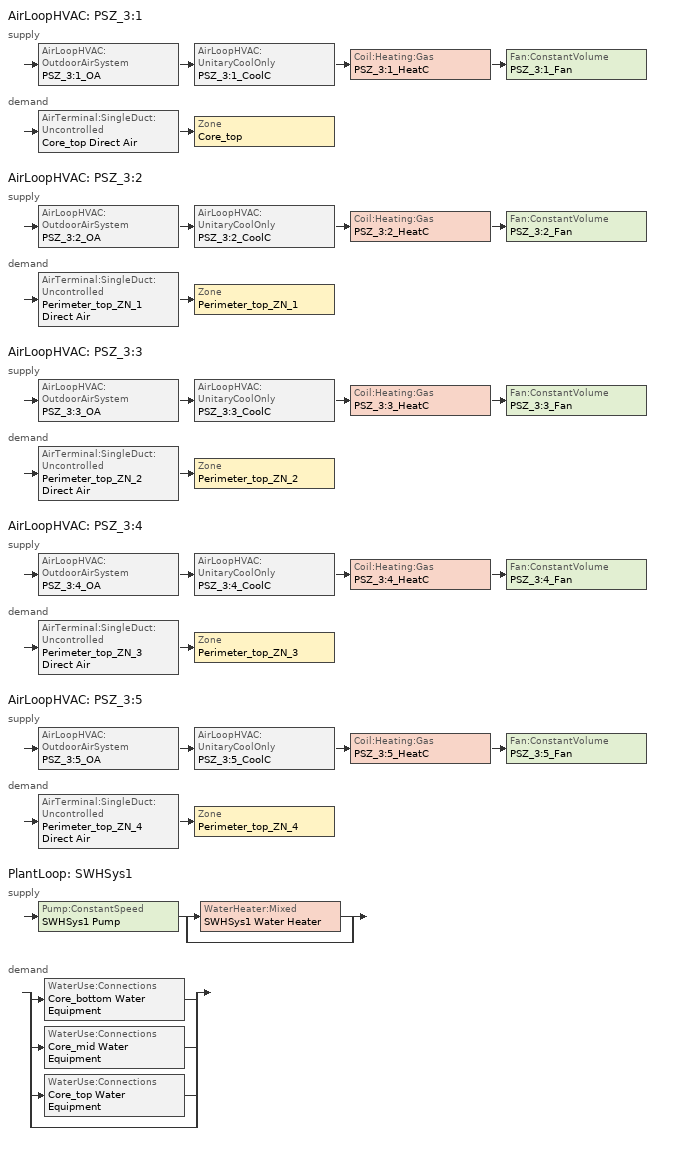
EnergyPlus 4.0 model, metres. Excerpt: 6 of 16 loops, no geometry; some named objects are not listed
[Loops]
AirLoopHVAC 'PSZ_3:1'
 supply: AirLoopHVAC:OutdoorAirSystem 'PSZ_3:1_OA' > AirLoopHVAC:UnitaryCoolOnly 'PSZ_3:1_CoolC' > Coil:Heating:Gas 'PSZ_3:1_HeatC' > Fan:ConstantVolume 'PSZ_3:1_Fan'
 demand: AirTerminal:SingleDuct:Uncontrolled 'Core_top Direct Air' > Zone 'Core_top'
AirLoopHVAC 'PSZ_3:2'
 supply: AirLoopHVAC:OutdoorAirSystem 'PSZ_3:2_OA' > AirLoopHVAC:UnitaryCoolOnly 'PSZ_3:2_CoolC' > Coil:Heating:Gas 'PSZ_3:2_HeatC' > Fan:ConstantVolume 'PSZ_3:2_Fan'
 demand: AirTerminal:SingleDuct:Uncontrolled 'Perimeter_top_ZN_1 Direct Air' > Zone 'Perimeter_top_ZN_1'
AirLoopHVAC 'PSZ_3:3'
 supply: AirLoopHVAC:OutdoorAirSystem 'PSZ_3:3_OA' > AirLoopHVAC:UnitaryCoolOnly 'PSZ_3:3_CoolC' > Coil:Heating:Gas 'PSZ_3:3_HeatC' > Fan:ConstantVolume 'PSZ_3:3_Fan'
 demand: AirTerminal:SingleDuct:Uncontrolled 'Perimeter_top_ZN_2 Direct Air' > Zone 'Perimeter_top_ZN_2'
AirLoopHVAC 'PSZ_3:4'
 supply: AirLoopHVAC:OutdoorAirSystem 'PSZ_3:4_OA' > AirLoopHVAC:UnitaryCoolOnly 'PSZ_3:4_CoolC' > Coil:Heating:Gas 'PSZ_3:4_HeatC' > Fan:ConstantVolume 'PSZ_3:4_Fan'
 demand: AirTerminal:SingleDuct:Uncontrolled 'Perimeter_top_ZN_3 Direct Air' > Zone 'Perimeter_top_ZN_3'
AirLoopHVAC 'PSZ_3:5'
 supply: AirLoopHVAC:OutdoorAirSystem 'PSZ_3:5_OA' > AirLoopHVAC:UnitaryCoolOnly 'PSZ_3:5_CoolC' > Coil:Heating:Gas 'PSZ_3:5_HeatC' > Fan:ConstantVolume 'PSZ_3:5_Fan'
 demand: AirTerminal:SingleDuct:Uncontrolled 'Perimeter_top_ZN_4 Direct Air' > Zone 'Perimeter_top_ZN_4'
PlantLoop 'SWHSys1'
 supply: Pump:ConstantSpeed 'SWHSys1 Pump' > split
  | WaterHeater:Mixed 'SWHSys1 Water Heater'
  | bypass
 demand: split
  | WaterUse:Connections 'Core_bottom Water Equipment'
  | WaterUse:Connections 'Core_mid Water Equipment'
  | WaterUse:Connections 'Core_top Water Equipment'
  | bypass
[Fan:ConstantVolume] Availablility Schedule=HVACOperationSchd; Maximum Flow Rate {m3/s}=AUTOSIZE; Motor In Airstream Fraction=1
Name | Fan Efficiency | Pressure Rise {Pa} | Motor Efficiency
PSZ_3:1_Fan | 0.58175 | 1109.648 | 0.895
PSZ_3:2_Fan; PSZ_3:3_Fan; PSZ_3:4_Fan | 0.546 | 622 | 0.84
PSZ_3:5_Fan | 0.56875 | 622 | 0.875
[Coil:Heating:Gas] Availablility Schedule=ALWAYS_ON; Gas Burner Efficiency=0.78; Nominal Capacity {W}=AUTOSIZE
PSZ_3:1_HeatC; PSZ_3:2_HeatC; PSZ_3:3_HeatC; PSZ_3:4_HeatC; PSZ_3:5_HeatC
[Coil:Cooling:DX:SingleSpeed] Availablility Schedule=ALWAYS_ON; Rated Total Cooling Capacity {W}=AUTOSIZE; Rated Sensible Heat Ratio=AUTOSIZE; Rated Air Flow Rate {m3/s}=AUTOSIZE; Total Cooling Capacity Function of Temperature Curve=CoolCStandard10Ton_CapFT; Total Cooling Capacity Function of Flow Fraction Curve Name)=CoolCStandard10Ton_CapFF; Energy Input Ratio Function of Temperature Curve=CoolCStandard10Ton_EIRFT; Energy Input Ratio Function of Flow Fraction Curve=CoolCStandard10Ton_EIRFFF; Part Load Fraction Correlation Curve=CoolCStandard10Ton_PLR
Name | Rated COP
PSZ_3:1_CoolC DXCoil | 3.49881
PSZ_3:2_CoolC DXCoil | 3.45774
PSZ_3:3_CoolC DXCoil | 3.5832
PSZ_3:4_CoolC DXCoil | 3.47527
PSZ_3:5_CoolC DXCoil | 3.55713
[AirTerminal:SingleDuct:Uncontrolled] Availability Schedule=ALWAYS_ON; Maximum Air Flow Rate {m3/s}=AUTOSIZE
Core_top Direct Air; Perimeter_top_ZN_1 Direct Air; Perimeter_top_ZN_2 Direct Air; Perimeter_top_ZN_3 Direct Air; Perimeter_top_ZN_4 Direct Air
[Zone equipment]
Core_top: Core_top Direct Air
Perimeter_top_ZN_1: Perimeter_top_ZN_1 Direct Air
Perimeter_top_ZN_2: Perimeter_top_ZN_2 Direct Air
Perimeter_top_ZN_3: Perimeter_top_ZN_3 Direct Air
Perimeter_top_ZN_4: Perimeter_top_ZN_4 Direct Air
[Sizing:Zone] Zone Cooling Design Supply Air Temperature {C}=12.8; Zone Heating Design Supply Air Temperature {C}=40; Zone Cooling Design Supply Air Humidity Ratio {kg-H20/kg-air}=0.0085; Zone Heating Design Supply Air Humidity Ratio {kg-H20/kg-air}=0.008; Outdoor Air Method=Flow/Person; Outside Air Flow per Person {(m3/s)/person}=0.01; Cooling Design Air Flow Method {Flow/Zone | DesignDay | DesignDayWithLimit}=DesignDay; Heating Design Air Flow Method {Flow/Zone | DesignDay}=DesignDay
Core_top; Perimeter_top_ZN_1; Perimeter_top_ZN_2; Perimeter_top_ZN_3; Perimeter_top_ZN_4
[ZoneControl:Thermostat] Control Type Schedule=Dual Zone Control Type Sched; Control 1=MdOff DualSPSched
Name | Zone
Core_top Thermostat | Core_top
Perimeter_top_ZN_1 Thermostat | Perimeter_top_ZN_1
Perimeter_top_ZN_2 Thermostat | Perimeter_top_ZN_2
Perimeter_top_ZN_3 Thermostat | Perimeter_top_ZN_3
Perimeter_top_ZN_4 Thermostat | Perimeter_top_ZN_4
[ThermostatSetpoint:DualSetpoint]
MdOff DualSPSched: Heating Setpoint Temperature Schedule=HTGSETP_SCH; Cooling Setpoint Temperature Schedule=CLGSETP_SCH
[SetpointManager:SingleZone:Reheat] Control Variable=Temperature; Minimum Supply Air Temperature C=10; Maximum Supply Air Temperature C=50
Name | Control Zone | Setpoint Node or NodeList
SupAirTemp MngrCore_top | Core_top | PSZ_3:1 Supply Equipment Outlet Node
SupAirTemp MngrPerimeter_top_ZN_1 | Perimeter_top_ZN_1 | PSZ_3:2 Supply Equipment Outlet Node
SupAirTemp MngrPerimeter_top_ZN_2 | Perimeter_top_ZN_2 | PSZ_3:3 Supply Equipment Outlet Node
SupAirTemp MngrPerimeter_top_ZN_3 | Perimeter_top_ZN_3 | PSZ_3:4 Supply Equipment Outlet Node
SupAirTemp MngrPerimeter_top_ZN_4 | Perimeter_top_ZN_4 | PSZ_3:5 Supply Equipment Outlet Node
[Sizing:System] Type Of Load To Size On=Sensible; Design Outdoor Air Flow Rate {m3/s}=AUTOSIZE; Minimum System Air Flow Ratio=1; Preheat Design Temperature {C}=7; Preheat Design Humidity Ratio {kg-H2O/kg-air}=0.008; Precool Design Temperature {C}=12.8; Precool Design Humidity Ratio {kg-H2O/kg-air}=0.008; Central Cooling Design Supply Air Temperature {C}=12.8; Central Heating Design Supply Air Temperature {C}=40; Sizing Option {Coincident | NonCoincident}=NonCoincident; 100% Outdoor Air in Cooling {Yes | No}=No; 100% Outdoor Air in Heating {Yes | No}=No; Central Cooling Design Supply Air Humidity Ratio {kg-H2O/kg-air}=0.0085; Central Heating Design Supply Air Humidity Ratio {kg-H2O/kg-air}=0.008; Cooling Design Air Flow Method=DesignDay; Heating Design Air Flow Method=DesignDay
PSZ_3:1; PSZ_3:2; PSZ_3:3; PSZ_3:4; PSZ_3:5
[Controller:OutdoorAir] Minimum Outdoor Air Flow Rate {m3/s}=AUTOSIZE; Maximum Outdoor Air Flow Rate {m3/s}=AUTOSIZE; Economizer Control Type=NoEconomizer; Economizer Control Action Type=ModulateFlow; Economizer Maximum Limit Dry-Bulb Temperature {C}=28; Economizer Maximum Limit Enthalpy {J/kg}=64000; Economizer Minimum Limit Dry-Bulb Temperature {C}=-100; Lockout Type=NoLockout; Minimum Limit Type=FixedMinimum; Minimum Outdoor Air Schedule=MinOA_MotorizedDamper_Sched
PSZ_3:1_OA_Controller; PSZ_3:2_OA_Controller; PSZ_3:3_OA_Controller; PSZ_3:4_OA_Controller; PSZ_3:5_OA_Controller
[AirLoopHVAC] Design Supply Air Flow Rate {m3/s}=AUTOSIZE
PSZ_3:1; PSZ_3:2; PSZ_3:3; PSZ_3:4; PSZ_3:5
[AirLoopHVAC:UnitaryCoolOnly] Availablility Schedule=ALWAYS_ON
Name | Cooling Coil
PSZ_3:1_CoolC | PSZ_3:1_CoolC DXCoil
PSZ_3:2_CoolC | PSZ_3:2_CoolC DXCoil
PSZ_3:3_CoolC | PSZ_3:3_CoolC DXCoil
PSZ_3:4_CoolC | PSZ_3:4_CoolC DXCoil
PSZ_3:5_CoolC | PSZ_3:5_CoolC DXCoil
[SetpointManager:MixedAir]
Name | Control Variable {Temperature} | Control Variable | Setpoint Node or NodeList
PSZ_3:1_CoolC SAT Manager; PSZ_3:2_CoolC SAT Manager; PSZ_3:3_CoolC SAT Manager; PSZ_3:4_CoolC SAT Manager; PSZ_3:5_CoolC SAT Manager | Temperature
PSZ_3:1_HeatC MixedAir Manager |  | Temperature | PSZ_3:1_HeatC-PSZ_3:1_FanNode
PSZ_3:1_OAMixed Air Temp Manager |  | Temperature | PSZ_3:1_OA-PSZ_3:1_CoolCNode
PSZ_3:2_HeatC MixedAir Manager |  | Temperature | PSZ_3:2_HeatC-PSZ_3:2_FanNode
PSZ_3:2_OAMixed Air Temp Manager |  | Temperature | PSZ_3:2_OA-PSZ_3:2_CoolCNode
PSZ_3:3_HeatC MixedAir Manager |  | Temperature | PSZ_3:3_HeatC-PSZ_3:3_FanNode
PSZ_3:3_OAMixed Air Temp Manager |  | Temperature | PSZ_3:3_OA-PSZ_3:3_CoolCNode
PSZ_3:4_HeatC MixedAir Manager |  | Temperature | PSZ_3:4_HeatC-PSZ_3:4_FanNode
PSZ_3:4_OAMixed Air Temp Manager |  | Temperature | PSZ_3:4_OA-PSZ_3:4_CoolCNode
PSZ_3:5_HeatC MixedAir Manager |  | Temperature | PSZ_3:5_HeatC-PSZ_3:5_FanNode
PSZ_3:5_OAMixed Air Temp Manager |  | Temperature | PSZ_3:5_OA-PSZ_3:5_CoolCNode
[WaterHeater:Mixed]
SWHSys1 Water Heater: Tank Volume {m3}=0.3785; Setpoint Temperature Schedule=SWHSys1 Water Heater Setpoint Temperature Schedule Name; Deadband Temperature Difference {deltaC}=2; Maximum Temperature Limit {C}=82.2222; Heater Control Type {Cycle | Modulate}=Cycle; Heater Maximum Capacity {W}=845000; Heater Fuel Type=NATURALGAS; Heater Thermal Efficiency=0.8; Off Cycle Parasitic Fuel Consumption Rate {W}=20; Off Cycle Parasitic Fuel Type=NATURALGAS; Off Cycle Parasitic Heat Fraction To Tank=0.8; On Cycle Parasitic Fuel Type=NATURALGAS; Ambient Temperature Indicator {Schedule | Zone | Outdoors}=SCHEDULE; Ambient Temperature Schedule=SWHSys1 Water Heater Ambient Temperature Schedule Name; Off Cycle Loss Coefficient to Ambient Temperature {W/K}=6; On Cycle Loss Coefficient to Ambient Temperature {W/K}=6; Use Side Effectiveness=1; Source Side Effectiveness=1; Use Side Design Flow Rate=AUTOSIZE; Source Side Design Flow Rate=AUTOSIZE; Indirect Water Heater Recovery Time=1.5
[WaterUse:Equipment] Peak Flow Rate {m3/s}=1.04e-05; Flow Rate Fraction Schedule=BLDG_SWH_SCH
Name | Target Temperature Schedule | Hot Water Supply Temperature Schedule Name  {C} | Zone | Sensible Fraction Schedule | Latent Fraction Schedule
Core_bottom Water Equipment | Core_bottom Water Equipment Temp Sched | Core_bottom Water Equipment Hot Supply Temp Sched | Core_bottom | Core_bottom Water Equipment Sensible fract sched | Core_bottom Water Equipment Latent fract sched
Core_mid Water Equipment | Core_mid Water Equipment Temp Sched | Core_mid Water Equipment Hot Supply Temp Sched | Core_mid | Core_mid Water Equipment Sensible fract sched | Core_mid Water Equipment Latent fract sched
Core_top Water Equipment | Core_top Water Equipment Temp Sched | Core_top Water Equipment Hot Supply Temp Sched | Core_top | Core_top Water Equipment Sensible fract sched | Core_top Water Equipment Latent fract sched
[Pump:ConstantSpeed]
SWHSys1 Pump: Rated Flow Rate {m3/s}=AUTOSIZE; Rated Pump Head {Pa} [179352 Pa = 60 ft]=179352; Rated Power Consumption {W}=AUTOSIZE; Motor Efficiency=0.85; Fraction of Motor Inefficiencies to Fluid Stream=0; Pump Control Type {Continuous | Intermittent}=Intermittent
[PlantEquipmentList]
SWHSys1 Equipment List: SWHSys1 Water Heater
[Sizing:Plant]
SWHSys1: Loop Type {COOLING | HEATING}=Heating; Design Loop Exit Temperature {C}=60; Design Loop Temperature Difference {C}=5
[SetpointManager:Scheduled]
SWHSys1 Loop Setpoint Manager: Control Variable {TEMP}=Temperature; Schedule=SWHSys1-Loop-Temp-Schedule; Setpoint Node=SWHSys1 Supply Outlet Node
[PlantEquipmentOperationSchemes]
SWHSys1 Loop Operation Scheme List: Control Scheme 1 Object Type {*******}=PlantEquipmentOperation:HeatingLoad; Control Scheme 1=SWHSys1 Operation Scheme; Control Scheme 1 Schedule=PlantOnSched
[PlantEquipmentOperation:HeatingLoad]
SWHSys1 Operation Scheme: Load Range 1 Lower Limit {W}=0; Load Range 1 Upper Limit {W}=1000000000000000; Priority Control 1 Equipment List=SWHSys1 Equipment List
[PlantLoop]
SWHSys1: Fluid Type {WATER}=Water; Loop Equipment Operation Scheme=SWHSys1 Loop Operation Scheme List; Maximum Loop Temperature {C}=60; Minimum Loop Temperature {C}=10; Maximum Loop Flow Rate {m3/s}=AUTOSIZE; Minimum Loop Flow Rate {m3/s}=0; Loop Volume {m3}=AUTOSIZE; Load Distribution Scheme {OPTIMAL | SEQUENTIAL}=Optimal
[WaterUse:Connections]
Name | Water Use Equipment 1
Core_bottom Water Equipment | Core_bottom Water Equipment
Core_mid Water Equipment | Core_mid Water Equipment
Core_top Water Equipment | Core_top Water Equipment
[Schedule:Compact]
ALWAYS_ON; PlantOnSched: Through: 12/31, For: AllDays, Until: 24:00, 1
CLGSETP_SCH: Through: 12/31, For: Weekdays SummerDesignDay, Until: 06:00, 30, Until: 22:00, 24, Until: 24:00, 30, For: Saturday, Until: 06:00, 30, Until: 18:00, 24, Until: 24:00, 30, For WinterDesignDay, Until: 24:00, 30, For: Sunday Holidays AllOtherDays, Until: 24:00, 30
Dual Zone Control Type Sched: Through: 12/31, For: AllDays, Until: 24:00, 4
HTGSETP_SCH: Through: 12/31, For: Weekdays, Until: 05:00, 15.6, Until: 19:00, 21, Until: 24:00, 15.6, For SummerDesignDay, Until: 24:00, 15.6, For: Saturday, Until: 06:00, 15.6, Until: 17:00, 21, Until: 24:00, 15.6, For: WinterDesignDay, Until: 24:00, 21, For: Sunday Holidays AllOtherDays, Until: 24:00, 15.6
HVACOperationSchd; MinOA_MotorizedDamper_Sched: Through: 12/31, For: Weekdays SummerDesignDay, Until: 06:00, 0, Until: 22:00, 1, Until: 24:00, 0, For: Saturday WinterDesignDay, Until: 06:00, 0, Until: 18:00, 1, Until: 24:00, 0, For: Sunday Holidays AllOtherDays, Until: 24:00, 0
BLDG_SWH_SCH: Through: 12/31, For: Weekdays SummerDesignDay, Until: 05:00, 0.05, Until: 06:00, 0.08, Until: 07:00, 0.07, Until: 08:00, 0.19, Until: 09:00, 0.35, Until: 10:00, 0.38, Until: 11:00, 0.39, Until: 12:00, 0.47, Until: 13:00, 0.57, Until: 14:00, 0.54, Until: 15:00, 0.34, Until: 16:00, 0.33, Until: 17:00, 0.44, Until: 18:00, 0.26, Until: 19:00, 0.21, Until: 20:00, 0.15, Until: 21:00, 0.17, Until: 22:00, 0.08, Until: 24:00, 0.05, For: Saturday WinterDesignDay, Until: 05:00, 0.05, Until: 06:00, 0.08, Until: 07:00, 0.07, Until: 08:00, 0.11, Until: 09:00, 0.15, Until: 10:00, 0.21, Until: 11:00, 0.19, Until: 12:00, 0.23, Until: 13:00, 0.2, Until: 14:00, 0.19, Until: 15:00, 0.15, Until: 16:00, 0.13, Until: 17:00, 0.14, Until: 21:00, 0.07, Until: 22:00, 0.09, Until: 24:00, 0.05, For: Sunday Holidays AllOtherDays, Until: 05:00, 0.04, Until: 06:00, 0.07, Until: 11:00, 0.04, Until: 13:00, 0.06, Until: 14:00, 0.09, Until: 15:00, 0.06, Until: 21:00, 0.04, Until: 22:00, 0.07, Until: 24:00, 0.04
Core_bottom Water Equipment Hot Supply Temp Sched; Core_mid Water Equipment Hot Supply Temp Sched; Core_top Water Equipment Hot Supply Temp Sched: Through: 12/31, For: AllDays, Until: 24:00, 55
Core_bottom Water Equipment Latent fract sched; Core_mid Water Equipment Latent fract sched; Core_top Water Equipment Latent fract sched: Through: 12/31, For: AllDays, Until: 24:00, 0.05
Core_bottom Water Equipment Sensible fract sched; Core_mid Water Equipment Sensible fract sched; Core_top Water Equipment Sensible fract sched: Through: 12/31, For: AllDays, Until: 24:00, 0.2
Core_bottom Water Equipment Temp Sched; Core_mid Water Equipment Temp Sched; Core_top Water Equipment Temp Sched: Through: 12/31, For: AllDays, Until: 24:00, 48.8
SWHSys1 Water Heater Ambient Temperature Schedule Name: Through: 12/31, For: AllDays, Until: 24:00, 22
SWHSys1 Water Heater Setpoint Temperature Schedule Name; SWHSys1-Loop-Temp-Schedule: Through: 12/31, For: AllDays, Until: 24:00, 60
[Curve:Biquadratic] Minimum Value of x=17; Maximum Value of x=22; Minimum Value of y=13; Maximum Value of y=46
Name | Coefficient1 Constant | Coefficient2 x | Coefficient3 x**2 | Coefficient4 y | Coefficient5 y**2 | Coefficient6 x*y
CoolCStandard10Ton_CapFT | 0.42415 | 0.04426 | -0.00042 | 0.00333 | -0.00008 | -0.00021
CoolCStandard10Ton_EIRFT | 1.23649 | -0.02431 | 0.00057 | -0.01434 | 0.00063 | -0.00038
[Curve:Quadratic]
Name | Coefficient1 Constant | Coefficient2 x | Coefficient3 x**2 | Minimum Value of x | Maximum Value of x
CoolCStandard10Ton_CapFF | 0.77136 | 0.34053 | -0.11088 | 0.75918 | 1.13877
CoolCStandard10Ton_EIRFFF | 1.2055 | -0.32953 | 0.12308 | 0.75918 | 1.13877
CoolCStandard10Ton_PLR | 0.771 | 0.229 | 0 | 0 | 1
